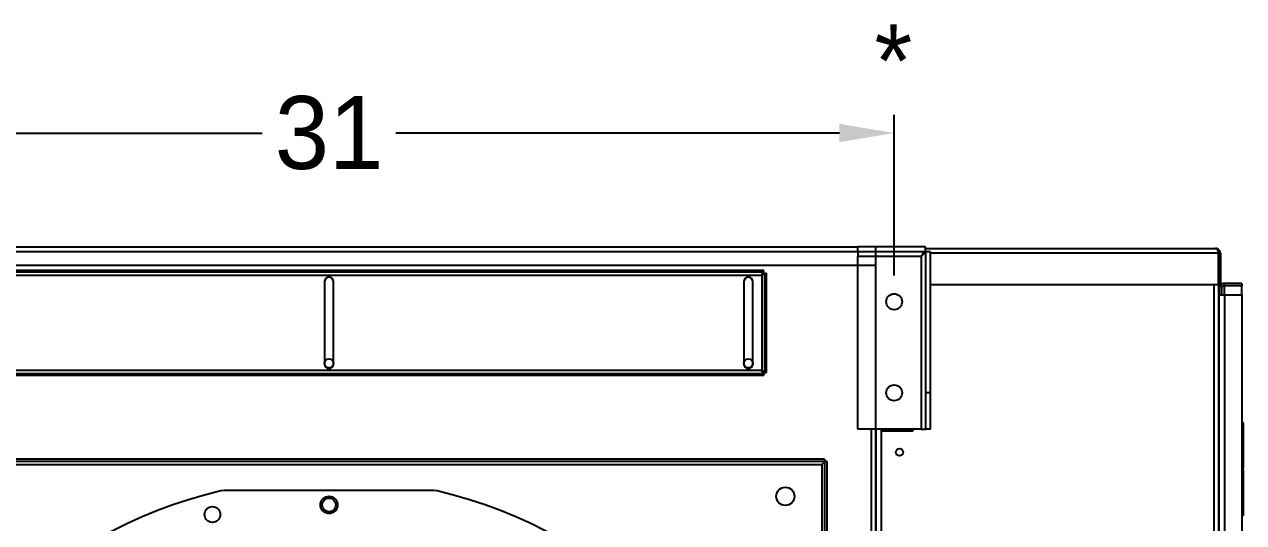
# Model space of a CAD drawing. Header units: inches. Extents: x 1229 to 1453, y -1023 to -720.
# Drawn here: x 1245.82 to 1279.26, y -733.54 to -719.88 of the extents above; entities that cross this region are included whole.
import ezdxf

# ---------------------------------------------------------------- set-up
doc = ezdxf.new("R2010")
doc.units = ezdxf.units.IN
doc.header["$MEASUREMENT"] = 0
doc.header["$PDSIZE"] = -1
doc.dimstyles.new('RAE Solutions', dxfattribs={"dimtxt": 2, "dimasz": 1.5, "dimexe": 0.5, "dimexo": 0.5, "dimgap": 0.5, "dimtad": 0, "dimtih": 1, "dimtoh": 1, "dimdec": 3, "dimrnd": 0.125, "dimzin": 1, "dimdsep": 46, "dimlunit": 5, "dimtxsty": 'Standard', "dimcen": 0.09, "dimadec": 0, "dimazin": 0, "dimtfac": 1, "dimtdec": 3, "dimtofl": 0, "dimtmove": 0, "dimatfit": 3, "dimfxl": 1, "dimtolj": 1, "dimtzin": 1, "dimarcsym": 0})

# ---------------------------------------------------------------- blocks, each defined once
blk = doc.blocks.new('*D267')
at = {"color": 0, "lineweight": -2, "transparency": 16777216}
for p, q in [((1238.674, -726.764), (1238.674, -722.357)), ((1269.674, -726.764), (1269.674, -722.357)), ((1240.174, -722.857), (1252.341, -722.857)), ((1268.174, -722.857), (1256.007, -722.857))]:
    blk.add_line(p, q, dxfattribs=at)
at = {"color": 0, "transparency": 16777216}
for points in [[(1240.174, -722.607), (1240.174, -723.107), (1238.674, -722.857)], [(1268.174, -722.607), (1268.174, -723.107), (1269.674, -722.857)]]:
    blk.add_solid(points, dxfattribs=at)
at = {"layer": 'Defpoints', "color": 0, "transparency": 16777216}
for p in [(1269.674, -722.857), (1238.674, -727.264), (1269.674, -727.264)]:
    blk.add_point(p, dxfattribs=at)
at = {"color": 0, "transparency": 16777216, "insert": (1254.174, -722.857), "char_height": 2, "attachment_point": 5}
blk.add_mtext('\\A1;31', dxfattribs=at)

msp = doc.modelspace()

# ---------------------------------------------------------------- linework, layer by layer
at = {"color": 18, "linetype": 'Continuous', "lineweight": 25, "true_color": 0x000000}
for p, q in [((1239.6739, -725.9825), (1268.6739, -725.9825)), ((1268.6739, -726.1155), (1239.6739, -726.1155)), ((1268.6739, -726.1125), (1268.6739, -725.9825)), ((1270.5368, -725.9825), (1268.6739, -725.9825)), ((1268.6739, -726.1125), (1268.6739, -725.9825)), ((1270.5368, -725.9825), (1268.6739, -725.9825)), ((1268.6739, -726.1125), (1268.6739, -725.9825)), ((1270.5368, -725.9825), (1268.6739, -725.9825)), ((1270.5368, -726.1125), (1268.6739, -726.1125)), ((1268.6739, -726.1125), (1268.6739, -726.2465)), ((1270.5368, -726.1125), (1268.6739, -726.1125)), ((1268.6739, -726.1125), (1268.6739, -726.2465)), ((1270.5368, -726.1125), (1268.6739, -726.1125)), ((1268.6739, -726.1125), (1268.6739, -726.2465)), ((1270.4099, -726.2465), (1268.6739, -726.2465)), ((1268.6739, -730.9825), (1268.6739, -726.2465)), ((1270.4099, -726.2465), (1268.6739, -726.2465)), ((1268.6739, -730.9825), (1268.6739, -726.2465)), ((1270.4099, -726.2465), (1268.6739, -726.2465)), ((1268.6739, -730.9825), (1268.6739, -726.2465)), ((1270.4099, -726.2465), (1270.4099, -730.9825)), ((1270.4099, -726.2465), (1270.4099, -730.9825)), ((1270.4099, -726.2465), (1270.4099, -730.9825)), ((1270.5062, -726.1526), (1270.4727, -726.1526)), ((1270.5062, -726.1526), (1270.4727, -726.1526)), ((1270.5062, -726.1526), (1270.4727, -726.1526)), ((1270.5368, -726.1125), (1270.5368, -725.9825)), ((1270.5368, -726.1125), (1270.5368, -725.9825)), ((1270.5368, -726.1125), (1270.5368, -725.9825)), ((1270.5368, -726.0196), (1278.4869, -726.0196)), ((1270.5368, -726.0196), (1278.4869, -726.0196)), ((1270.5368, -726.0196), (1278.4869, -726.0196)), ((1270.6739, -726.1196), (1270.5439, -726.1196)), ((1270.5439, -729.9825), (1270.5439, -726.1196)), ((1270.6739, -726.1196), (1270.5439, -726.1196)), ((1270.5439, -729.9825), (1270.5439, -726.1196)), ((1270.6739, -726.1196), (1270.5439, -726.1196)), ((1270.5439, -729.9825), (1270.5439, -726.1196)), ((1270.6739, -729.9825), (1270.6739, -726.1196)), ((1270.6739, -729.9825), (1270.6739, -726.1196)), ((1270.6739, -729.9825), (1270.6739, -726.1196)), ((1278.5628, -726.1526), (1270.6739, -726.1526)), ((1278.5628, -726.1526), (1270.6739, -726.1526)), ((1278.5628, -726.1526), (1270.6739, -726.1526)), ((1278.5628, -726.1526), (1278.5628, -727.0196)), ((1278.5699, -726.1526), (1278.5628, -726.1526)), ((1278.5628, -726.1526), (1278.5628, -727.0196)), ((1278.5699, -726.1526), (1278.5628, -726.1526)), ((1278.5628, -726.1526), (1278.5628, -727.0196)), ((1278.5699, -726.1526), (1278.5628, -726.1526)), ((1278.6199, -726.1526), (1278.5699, -726.1526)), ((1278.5699, -726.1526), (1278.5699, -727.0196)), ((1278.6199, -726.1526), (1278.5699, -726.1526)), ((1278.5699, -726.1526), (1278.5699, -727.0196)), ((1278.6199, -726.1526), (1278.5699, -726.1526)), ((1278.5699, -726.1526), (1278.5699, -727.0196)), ((1278.6199, -726.1526), (1278.6199, -727.0196)), ((1278.6199, -726.1526), (1278.6199, -727.0196)), ((1278.6199, -726.1526), (1278.6199, -727.0196)), ((1266.096, -726.6239), (1242.2517, -726.6239)), ((1266.096, -726.6739), (1266.096, -726.6239)), ((1266.096, -726.6739), (1242.2517, -726.6739)), ((1242.3069, -726.7569), (1266.0409, -726.7569)), ((1254.0489, -726.9364), (1254.0489, -729.1864)), ((1254.2989, -729.1864), (1254.2989, -726.9364)), ((1265.5489, -726.9364), (1265.5489, -729.1864)), ((1265.7989, -729.1864), (1265.7989, -726.9364)), ((1266.0409, -726.7569), (1266.0409, -729.3659)), ((1266.1239, -726.7017), (1266.1739, -726.7017)), ((1266.1239, -729.421), (1266.1239, -726.7017)), ((1266.1739, -729.421), (1266.1739, -726.7017)), ((1278.5628, -727.0196), (1270.6739, -727.0196)), ((1278.5628, -727.0196), (1270.6739, -727.0196)), ((1278.5628, -727.0196), (1270.6739, -727.0196)), ((1278.4369, -727.0196), (1278.4369, -764.4265)), ((1278.4369, -727.0196), (1278.4369, -764.4265)), ((1278.4369, -727.0196), (1278.4369, -764.4265)), ((1278.6199, -727.0196), (1278.5699, -727.0196)), ((1278.5699, -727.0196), (1278.5699, -764.4265)), ((1278.6199, -727.0196), (1278.5699, -727.0196)), ((1278.5699, -727.0196), (1278.5699, -764.4265)), ((1278.6199, -727.0196), (1278.5699, -727.0196)), ((1278.5699, -727.0196), (1278.5699, -764.4265)), ((1278.5859, -727.0456), (1278.6117, -727.0456)), ((1278.5859, -727.0456), (1278.5859, -727.2956)), ((1278.5859, -727.0456), (1278.6117, -727.0456)), ((1278.5859, -727.0456), (1278.5859, -727.2956)), ((1278.5859, -727.0456), (1278.6117, -727.0456)), ((1278.5859, -727.0456), (1278.5859, -727.2956)), ((1278.5859, -763.5456), (1278.5859, -727.2956)), ((1278.5859, -727.2956), (1278.6117, -727.2956)), ((1278.5859, -763.5456), (1278.5859, -727.2956)), ((1278.5859, -727.2956), (1278.6117, -727.2956)), ((1278.5859, -763.5456), (1278.5859, -727.2956)), ((1278.5859, -727.2956), (1278.6117, -727.2956)), ((1278.6117, -727.0456), (1278.6489, -727.0456)), ((1278.6117, -727.0456), (1278.6489, -727.0456)), ((1278.6117, -727.0456), (1278.6489, -727.0456)), ((1278.6117, -727.2956), (1278.7319, -727.2956)), ((1278.6117, -727.2956), (1278.7319, -727.2956)), ((1278.6117, -727.2956), (1278.7319, -727.2956)), ((1278.6489, -727.0456), (1278.6489, -727.2956)), ((1278.6489, -727.0456), (1278.6489, -727.2956)), ((1278.6489, -727.0456), (1278.6489, -727.2956)), ((1278.7319, -727.0456), (1278.7319, -726.9826)), ((1279.2109, -726.9826), (1278.7319, -726.9826)), ((1278.7319, -727.0456), (1278.7319, -726.9826)), ((1279.2109, -726.9826), (1278.7319, -726.9826)), ((1278.7319, -727.0456), (1278.7319, -726.9826)), ((1279.2109, -726.9826), (1278.7319, -726.9826)), ((1279.2109, -727.0456), (1278.7319, -727.0456)), ((1278.7319, -727.2956), (1278.7319, -727.0456)), ((1279.2109, -727.0456), (1278.7319, -727.0456)), ((1278.7319, -727.2956), (1278.7319, -727.0456)), ((1279.2109, -727.0456), (1278.7319, -727.0456)), ((1278.7319, -727.2956), (1278.7319, -727.0456)), ((1278.7319, -727.2956), (1278.7319, -763.5456)), ((1278.7319, -727.2956), (1279.2109, -727.2956)), ((1278.7319, -727.2956), (1278.7319, -763.5456)), ((1278.7319, -727.2956), (1279.2109, -727.2956)), ((1278.7319, -727.2956), (1278.7319, -763.5456)), ((1278.7319, -727.2956), (1279.2109, -727.2956)), ((1279.2109, -726.9826), (1279.2109, -727.0456)), ((1279.2109, -726.9826), (1279.2109, -727.0456)), ((1279.2109, -726.9826), (1279.2109, -727.0456)), ((1279.2109, -727.2956), (1279.2109, -727.0456)), ((1279.2109, -727.2956), (1279.2109, -727.0456)), ((1279.2109, -727.2956), (1279.2109, -727.0456)), ((1279.2109, -727.2956), (1279.2109, -763.5456)), ((1279.2109, -727.2956), (1279.2109, -763.5456)), ((1279.2109, -727.2956), (1279.2109, -763.5456)), ((1242.2517, -729.4489), (1266.096, -729.4489)), ((1242.2517, -729.4989), (1266.096, -729.4989)), ((1266.0409, -729.3659), (1242.3069, -729.3659)), ((1266.096, -729.4489), (1266.096, -729.4989)), ((1266.1239, -729.421), (1266.1739, -729.421)), ((1270.6739, -729.9825), (1270.5439, -729.9825)), ((1270.5439, -730.9825), (1270.5439, -729.9825)), ((1270.6739, -729.9825), (1270.5439, -729.9825)), ((1270.5439, -730.9825), (1270.5439, -729.9825)), ((1270.6739, -729.9825), (1270.5439, -729.9825)), ((1270.5439, -730.9825), (1270.5439, -729.9825)), ((1270.6739, -730.9825), (1270.6739, -729.9825)), ((1270.6739, -730.9825), (1270.6739, -729.9825)), ((1270.6739, -730.9825), (1270.6739, -729.9825)), ((1270.4099, -730.9825), (1268.6739, -730.9825)), ((1270.4099, -730.9825), (1268.6739, -730.9825)), ((1270.4099, -730.9825), (1268.6739, -730.9825)), ((1269.0409, -730.9825), (1269.0409, -764.4265)), ((1269.0409, -730.9825), (1269.0409, -764.4265)), ((1269.0409, -730.9825), (1269.0409, -764.4265)), ((1269.1739, -730.9825), (1269.1739, -764.4265)), ((1269.1739, -730.9825), (1269.1739, -764.4265)), ((1269.1739, -730.9825), (1269.1739, -764.4265)), ((1269.3199, -730.9825), (1269.3199, -731.0276)), ((1269.3199, -730.9825), (1269.3199, -731.0276)), ((1269.3199, -730.9825), (1269.3199, -731.0276)), ((1270.1739, -730.9825), (1270.1739, -731.0276)), ((1270.1739, -730.9825), (1270.1739, -731.0276)), ((1270.1739, -730.9825), (1270.1739, -731.0276)), ((1270.1949, -731.0276), (1270.1949, -730.9825)), ((1270.1949, -731.0276), (1270.1949, -730.9825)), ((1270.1949, -731.0276), (1270.1949, -730.9825)), ((1270.4099, -730.9825), (1270.5439, -730.9825)), ((1270.4099, -730.9825), (1270.5439, -730.9825)), ((1270.4099, -730.9825), (1270.5439, -730.9825)), ((1270.6739, -730.9825), (1270.5439, -730.9825)), ((1270.6739, -730.9825), (1270.5439, -730.9825)), ((1270.6739, -730.9825), (1270.5439, -730.9825)), ((1279.2579, -730.8006), (1279.2109, -730.8006)), ((1279.2579, -730.8006), (1279.2109, -730.8006)), ((1279.2579, -730.8006), (1279.2109, -730.8006)), ((1279.2579, -732.0406), (1279.2579, -730.8006)), ((1279.2579, -732.0406), (1279.2579, -730.8006)), ((1279.2579, -732.0406), (1279.2579, -730.8006)), ((1269.3199, -731.0276), (1269.3199, -764.4265)), ((1269.3199, -731.0276), (1270.1949, -731.0276)), ((1269.3199, -731.0276), (1269.3199, -764.4265)), ((1269.3199, -731.0276), (1270.1949, -731.0276)), ((1269.3199, -731.0276), (1269.3199, -764.4265)), ((1269.3199, -731.0276), (1270.1949, -731.0276)), ((1267.7665, -731.7987), (1240.7607, -731.7987)), ((1267.7665, -731.8617), (1240.7607, -731.8617)), ((1240.8366, -731.9447), (1267.6906, -731.9447)), ((1267.6906, -731.9447), (1267.6906, -759.1947)), ((1267.7665, -731.7987), (1267.7665, -731.8617)), ((1267.8366, -731.8687), (1267.7736, -731.8687)), ((1267.7736, -759.2706), (1267.7736, -731.8687)), ((1267.8366, -759.2706), (1267.8366, -731.8687)), ((1278.5699, -732.1031), (1278.5859, -732.1031)), ((1278.5699, -732.1031), (1278.5859, -732.1031)), ((1278.5699, -732.1031), (1278.5859, -732.1031)), ((1279.2579, -732.0406), (1279.2109, -732.0406)), ((1279.2579, -732.0406), (1279.2109, -732.0406)), ((1279.2579, -732.0406), (1279.2109, -732.0406)), ((1279.2574, -732.1031), (1279.2109, -732.1031)), ((1279.2574, -732.1031), (1279.2109, -732.1031)), ((1279.2574, -732.1031), (1279.2109, -732.1031)), ((1279.2421, -732.1031), (1279.2421, -732.0406)), ((1279.2421, -732.1031), (1279.2421, -732.0406)), ((1279.2421, -732.1031), (1279.2421, -732.0406)), ((1279.2574, -733.3431), (1279.2574, -732.1031)), ((1279.2574, -733.3431), (1279.2574, -732.1031)), ((1279.2574, -733.3431), (1279.2574, -732.1031)), ((1251.2963, -732.6624), (1251.2059, -732.6729)), ((1257.0514, -732.6624), (1251.2963, -732.6624)), ((1257.1418, -732.6729), (1257.0514, -732.6624)), ((1278.5699, -733.3431), (1278.5859, -733.3431)), ((1278.5699, -733.3431), (1278.5859, -733.3431)), ((1278.5699, -733.3431), (1278.5859, -733.3431)), ((1279.2574, -733.3431), (1279.2109, -733.3431)), ((1279.2574, -733.3431), (1279.2109, -733.3431)), ((1279.2574, -733.3431), (1279.2109, -733.3431))]:
    msp.add_line(p, q, dxfattribs=at)
at = {"color": 18, "true_color": 0x000000}
for p, q in [((1269.1739, -764.539), (1269.1739, -725.9825)), ((1270.1739, -725.9825), (1269.1739, -725.9825)), ((1239.1739, -726.4825), (1269.1739, -726.4825))]:
    msp.add_line(p, q, dxfattribs=at)
at = {"color": 18, "linetype": 'Continuous', "lineweight": 25, "true_color": 0x000000}
for centre, radius in [((1269.6739, -727.4825), 0.2188), ((1269.6739, -727.4825), 0.2188), ((1269.6739, -727.4825), 0.2188), ((1254.1739, -729.1737), 0.125), ((1265.6739, -729.1737), 0.125), ((1269.6739, -729.9825), 0.2188), ((1269.6739, -729.9825), 0.2188), ((1269.6739, -729.9825), 0.2188), ((1269.8199, -731.6111), 0.0995), ((1269.8199, -731.6111), 0.0995), ((1269.8199, -731.6111), 0.0995), ((1266.6906, -732.8197), 0.25), ((1254.1739, -733.0561), 0.1875)]:
    msp.add_circle(centre, radius, dxfattribs=at)
for centre, radius, start, end in [((1254.1739, -726.9364), 0.125, 0, 180), ((1265.6739, -726.9364), 0.125, 0, 180), ((1278.7319, -727.1286), 0.146, 90, 145.35478), ((1278.7319, -727.1286), 0.146, 90, 145.35478), ((1278.7319, -727.1286), 0.146, 90, 145.35478), ((1278.7319, -727.1286), 0.083, 90, 180), ((1278.7319, -727.1286), 0.083, 90, 180), ((1278.7319, -727.1286), 0.083, 90, 180), ((1254.1739, -729.1864), 0.125, 180, 0), ((1265.6739, -729.1864), 0.125, 180, 0), ((1254.1739, -745.2608), 12.9331, 103.26667, 166.73333), ((1254.1739, -745.2608), 12.9331, 13.26667, 76.73333)]:
    msp.add_arc(centre, radius, start, end, dxfattribs=at)
for points, knots in [([(1270.4099, -726.2465), (1270.4204, -726.229), (1270.4416, -726.1939), (1270.4733, -726.1496), (1270.5051, -726.1186), (1270.5262, -726.1146), (1270.5368, -726.1125)], [0, 0, 0, 0, 0.2499997, 0.4999982, 0.7500043, 1, 1, 1, 1]), ([(1270.4099, -726.2465), (1270.4204, -726.229), (1270.4416, -726.1939), (1270.4733, -726.1496), (1270.5051, -726.1186), (1270.5262, -726.1146), (1270.5368, -726.1125)], [0, 0, 0, 0, 0.2499997, 0.4999982, 0.7500043, 1, 1, 1, 1]), ([(1270.4099, -726.2465), (1270.4204, -726.229), (1270.4416, -726.1939), (1270.4733, -726.1496), (1270.5051, -726.1186), (1270.5262, -726.1146), (1270.5368, -726.1125)], [0, 0, 0, 0, 0.2499997, 0.4999982, 0.7500043, 1, 1, 1, 1]), ([(1270.5439, -726.1196), (1270.5428, -726.1207), (1270.5406, -726.1228), (1270.5246, -726.1359), (1270.4983, -726.1593), (1270.4596, -726.1979), (1270.4272, -726.2296), (1270.4099, -726.2465)], [0, 0, 0, 0, 0.1511523, 0.3020004, 0.4605084, 0.711982, 1, 1, 1, 1]), ([(1270.5439, -726.1196), (1270.5428, -726.1207), (1270.5406, -726.1228), (1270.5246, -726.1359), (1270.4983, -726.1593), (1270.4596, -726.1979), (1270.4272, -726.2296), (1270.4099, -726.2465)], [0, 0, 0, 0, 0.1511523, 0.3020004, 0.4605084, 0.711982, 1, 1, 1, 1]), ([(1270.5439, -726.1196), (1270.5428, -726.1207), (1270.5406, -726.1228), (1270.5246, -726.1359), (1270.4983, -726.1593), (1270.4596, -726.1979), (1270.4272, -726.2296), (1270.4099, -726.2465)], [0, 0, 0, 0, 0.1511523, 0.3020004, 0.4605084, 0.711982, 1, 1, 1, 1]), ([(1278.4869, -726.0196), (1278.4957, -726.021), (1278.515, -726.0241), (1278.5401, -726.0483), (1278.5552, -726.0849), (1278.5614, -726.1205), (1278.5624, -726.1438), (1278.5628, -726.1526)], [0, 0, 0, 0, 0.2277485, 0.4962014, 0.6892053, 0.8824399, 1, 1, 1, 1]), ([(1278.6199, -726.1526), (1278.619, -726.1409), (1278.6172, -726.1186), (1278.605, -726.0894), (1278.5896, -726.0668), (1278.5684, -726.0461), (1278.5355, -726.0253), (1278.5052, -726.0218), (1278.4869, -726.0196)], [0, 0, 0, 0, 0.15709085, 0.29742919, 0.42172758, 0.53098073, 0.71670474, 1, 1, 1, 1]), ([(1278.4869, -726.0196), (1278.4957, -726.021), (1278.515, -726.0241), (1278.5401, -726.0483), (1278.5552, -726.0849), (1278.5614, -726.1205), (1278.5624, -726.1438), (1278.5628, -726.1526)], [0, 0, 0, 0, 0.2277485, 0.4962014, 0.6892053, 0.8824399, 1, 1, 1, 1]), ([(1278.6199, -726.1526), (1278.619, -726.1409), (1278.6172, -726.1186), (1278.605, -726.0894), (1278.5896, -726.0668), (1278.5684, -726.0461), (1278.5355, -726.0253), (1278.5052, -726.0218), (1278.4869, -726.0196)], [0, 0, 0, 0, 0.15709085, 0.29742919, 0.42172758, 0.53098073, 0.71670474, 1, 1, 1, 1]), ([(1278.4869, -726.0196), (1278.4957, -726.021), (1278.515, -726.0241), (1278.5401, -726.0483), (1278.5552, -726.0849), (1278.5614, -726.1205), (1278.5624, -726.1438), (1278.5628, -726.1526)], [0, 0, 0, 0, 0.2277485, 0.4962014, 0.6892053, 0.8824399, 1, 1, 1, 1]), ([(1278.6199, -726.1526), (1278.619, -726.1409), (1278.6172, -726.1186), (1278.605, -726.0894), (1278.5896, -726.0668), (1278.5684, -726.0461), (1278.5355, -726.0253), (1278.5052, -726.0218), (1278.4869, -726.0196)], [0, 0, 0, 0, 0.15709085, 0.29742919, 0.42172758, 0.53098073, 0.71670474, 1, 1, 1, 1]), ([(1278.5699, -726.1526), (1278.5692, -726.1453), (1278.568, -726.1314), (1278.5629, -726.1174), (1278.559, -726.1118), (1278.5586, -726.1112)], [0, 0, 0, 0, 0.4983993, 0.9495515, 1, 1, 1, 1]), ([(1278.5699, -726.1526), (1278.5692, -726.1453), (1278.568, -726.1314), (1278.5629, -726.1174), (1278.559, -726.1118), (1278.5586, -726.1112)], [0, 0, 0, 0, 0.4983993, 0.9495515, 1, 1, 1, 1]), ([(1278.5699, -726.1526), (1278.5692, -726.1453), (1278.568, -726.1314), (1278.5629, -726.1174), (1278.559, -726.1118), (1278.5586, -726.1112)], [0, 0, 0, 0, 0.4983993, 0.9495515, 1, 1, 1, 1]), ([(1266.0409, -726.7569), (1266.0451, -726.7467), (1266.0537, -726.7265), (1266.0666, -726.7001), (1266.0795, -726.6813), (1266.0893, -726.6744), (1266.0948, -726.674), (1266.096, -726.6739)], [0, 0, 0, 0, 0.2332176, 0.4664862, 0.6997632, 0.9330417, 1, 1, 1, 1]), ([(1266.1239, -726.7017), (1266.1228, -726.706), (1266.1206, -726.7146), (1266.1038, -726.7274), (1266.0794, -726.7403), (1266.0567, -726.7501), (1266.0438, -726.7556), (1266.0409, -726.7569)], [0, 0, 0, 0, 0.2332229, 0.4664916, 0.6997641, 0.9330449, 1, 1, 1, 1]), ([(1266.096, -729.4489), (1266.0917, -729.4478), (1266.0831, -729.4456), (1266.0703, -729.4288), (1266.0574, -729.4045), (1266.0476, -729.3817), (1266.0421, -729.3688), (1266.0409, -729.3659)], [0, 0, 0, 0, 0.2332229, 0.4664903, 0.6997614, 0.9330409, 1, 1, 1, 1]), ([(1266.0409, -729.3659), (1266.051, -729.3702), (1266.0713, -729.3787), (1266.0977, -729.3916), (1266.1164, -729.4045), (1266.1233, -729.4143), (1266.1238, -729.4198), (1266.1239, -729.421)], [0, 0, 0, 0, 0.233225, 0.4664945, 0.6997631, 0.9330447, 1, 1, 1, 1]), ([(1267.7665, -731.8617), (1267.7661, -731.8621), (1267.7653, -731.8629), (1267.761, -731.8689), (1267.7545, -731.8775), (1267.7429, -731.8911), (1267.7212, -731.9131), (1267.702, -731.9329), (1267.6906, -731.9447)], [0, 0, 0, 0, 0.1202754, 0.2365964, 0.3512753, 0.4667359, 0.683958, 1, 1, 1, 1]), ([(1267.6906, -731.9447), (1267.7034, -731.9323), (1267.7241, -731.9123), (1267.7484, -731.8884), (1267.7643, -731.8756), (1267.7725, -731.8699), (1267.7733, -731.8691), (1267.7736, -731.8687)], [0, 0, 0, 0, 0.3427326, 0.5568104, 0.7264845, 0.8967102, 1, 1, 1, 1]), ([(1253.9376, -733.0561), (1253.9412, -733.0253), (1253.9482, -732.9635), (1254.0027, -732.8849), (1254.0809, -732.8322), (1254.1739, -732.8137), (1254.2668, -732.8322), (1254.345, -732.8849), (1254.3995, -732.9635), (1254.4066, -733.0253), (1254.4101, -733.0561)], [0, 0, 0, 0, 0.1245349, 0.2497054, 0.3748574, 0.4999969, 0.6251426, 0.7502946, 0.8754651, 1, 1, 1, 1]), ([(1250.7577, -733.3198), (1250.761, -733.2914), (1250.7675, -733.2346), (1250.8178, -733.1625), (1250.8896, -733.1144), (1250.975, -733.0976), (1251.0602, -733.1149), (1251.1317, -733.1634), (1251.1812, -733.2355), (1251.1876, -733.2918), (1251.1908, -733.3198)], [0, 0, 0, 0, 0.1252412, 0.2504823, 0.3757092, 0.5009322, 0.6261603, 0.7514072, 0.8764868, 1, 1, 1, 1]), ([(1251.1908, -733.3198), (1251.1875, -733.3483), (1251.181, -733.405), (1251.131, -733.4769), (1251.0598, -733.5249), (1250.9751, -733.5419), (1250.8902, -733.5255), (1250.8184, -733.4778), (1250.7677, -733.4056), (1250.7611, -733.3484), (1250.7577, -733.3198)], [0, 0, 0, 0, 0.1255135, 0.2499867, 0.3743935, 0.4988922, 0.6232597, 0.7479394, 0.8738314, 1, 1, 1, 1]), ([(1254.4101, -733.0561), (1254.4065, -733.0873), (1254.3992, -733.1495), (1254.3442, -733.228), (1254.2662, -733.2801), (1254.1739, -733.2984), (1254.0815, -733.2801), (1254.0035, -733.228), (1253.9485, -733.1495), (1253.9413, -733.0873), (1253.9376, -733.0561)], [0, 0, 0, 0, 0.1262511, 0.2513295, 0.3756274, 0.5000031, 0.6243726, 0.7486705, 0.8737489, 1, 1, 1, 1])]:
    msp.add_open_spline(points, degree=3, knots=knots, dxfattribs=at)

# ---------------------------------------------------------------- texts
at = {"color": 18, "true_color": 0x000000, "insert": (1269.6525, -720.8776), "char_height": 2, "attachment_point": 5}
msp.add_mtext('\\A1;*', dxfattribs=at)

# ---------------------------------------------------------------- dimensions: what is measured, and where the dimension line sits
at = {"color": 18, "true_color": 0x000000}
dim = msp.add_linear_dim(base=(1269.6739, -722.8571), p1=(1238.6739, -727.2638), p2=(1269.6739, -727.2638), dimstyle='RAE Solutions', dxfattribs=at)
dim.commit()
dim.dimension.update_dxf_attribs({"geometry": '*D267', "text_midpoint": (1254.1739, -722.8571)})

doc.saveas('drawing.dxf')
